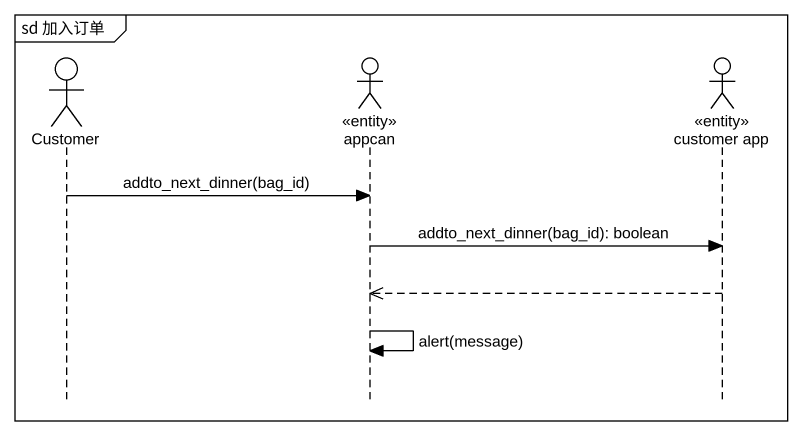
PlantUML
@startuml
mainframe sd 加入订单
hide footbox
actor Customer
actor appcan <<entity>>
actor "customer app" as customer_app <<entity>>

Customer -> appcan : addto_next_dinner(bag_id)
appcan -> customer_app : addto_next_dinner(bag_id): boolean
customer_app -->> appcan
appcan -> appcan : alert(message)
@enduml
